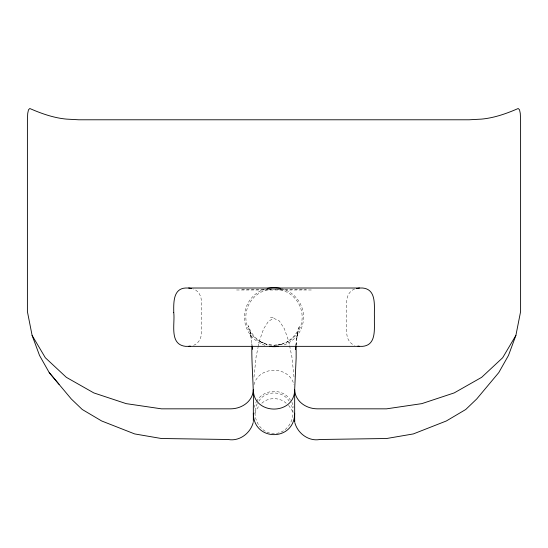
<?xml version="1.0" encoding="UTF-8"?>
<svg xmlns="http://www.w3.org/2000/svg" width="548" height="548" viewBox="0 0 548 548"><rect width="100%" height="100%" fill="white"/><g stroke="black" fill="none" stroke-linecap="round" stroke-linejoin="round"><path stroke-width="0.41" stroke-dasharray="2.74 2.06" d="M253.977 377.106L256.101 356.885L258.074 347.322M295.899 345.425L297.619 332.088L295.927 345.199M296.817 338.301L298.242 330.211L299.667 325.704L297.016 332.088L292.79 337.568L287.289 341.781L288.022 341.473L280.877 344.425M258.238 346.521L259.382 340.945L263.663 328.711L268.65 321.025L274 318.402L279.35 321.025L284.337 328.711L288.618 340.945L289.433 344.932M254.923 413.336L256.101 410.137L259.382 405.328M254.032 407.493L256.101 402.191M257.3 403.616C250.532 415.877 259.471 433.646 274 433.578C288.529 433.646 297.468 415.877 290.7 403.616M254.032 384.621C258.827 365.537 289.173 365.537 293.968 384.621M256.567 401.547C263.102 388.806 283.131 387.847 290.495 400.245M258.882 401.102C265.266 390.279 282.734 390.279 289.118 401.102M261.834 403.218C268.39 397.122 279.61 397.122 286.166 403.218M193.602 345.356C199.082 343.274 201.739 337.363 201.376 331.766A28.777 1.836 90 0 0 201.376 302.599C201.739 297.002 199.082 291.091 193.602 289.008M354.563 289.008C349.076 291.091 346.418 297.002 346.781 302.599A28.777 1.836 90 0 0 346.781 331.766C346.418 337.363 349.076 343.274 354.563 345.356M270.431 317.655L274 317.182M281.261 344.281L274 345.233L266.739 344.281L259.978 341.473L267.123 344.425L266.739 344.281M281.288 344.391L274.082 345.336L274 344.74L274 345.35M241.88 289.337L267.684 289.337M268.294 289.337L280.158 289.337M280.487 289.337L306.298 289.337M236.565 289.981L311.593 289.981M260.711 341.781L255.21 337.568L250.984 332.088L248.333 325.704L249.758 330.211L251.183 338.301L250.381 332.088L252.101 345.425M288.618 405.328L291.899 410.137L293.077 413.336M291.899 402.191L293.968 407.493M289.597 345.726L291.899 356.885L294.023 377.106M296.146 343.528L296.146 345.233M251.854 343.528L251.854 345.233M281.645 288.659A29.524 29.524 0 0 1 283.117 345.267M264.883 345.267A29.524 29.524 0 0 1 266.355 288.659M275.63 289.063A28.167 28.167 0 0 1 302.16 316.771A28.167 28.167 0 0 1 276.445 345.24M271.555 345.24A28.167 28.167 0 0 1 245.86 315.956A28.167 28.167 0 0 1 274 289.015"/><path stroke-width="0.82" d="M253.334 421.542L253.334 407.157C253.895 386.772 251.539 366.461 251.854 346.089M294.666 421.542L294.666 420.501M294.666 413.178C294.66 441.784 253.34 441.784 253.334 413.178M295.797 346.213L295.393 349.377L295.824 346.035M294.79 422.535C297.578 433.269 308.586 441.592 319.84 439.496L386.669 438.503L413.336 433.927L446.325 420.98L465.732 409.5L476.733 398.951L498.796 372.572L508.482 355.426L515.894 335.403L520.6 311.579L520.6 119.786L520.271 113.34L519.518 109.792L518.196 108.504C506.695 113.532 494.317 117.923 481.562 119.108L469.218 119.786L78.782 119.786L66.438 119.108C53.683 117.923 41.306 113.532 29.804 108.504L28.482 109.792L27.729 113.34L27.4 119.786L27.4 311.579L32.106 335.403L39.518 355.426L49.204 372.572L71.267 398.951L82.269 409.5L101.675 420.98L134.664 433.927L161.331 438.503L228.16 439.496C239.414 441.592 250.422 433.269 253.21 422.535M515.894 335.403L502.66 357.755L481.671 377.319L454.182 392.916L421.823 403.636L386.532 408.835L317.093 408.835A22.927 19.529 0 0 1 294.666 389.738L296.146 358.036L296.146 346.089M356.399 288.584L359.509 288.015M188.649 346.35L190.204 346.069M188.649 288.015L191.759 288.584M357.954 346.069L359.509 346.35M49.204 372.572L59.02 384.299M32.106 335.403L45.34 357.755L66.329 377.319L93.818 392.916L126.177 403.636L161.468 408.835L230.907 408.835A22.927 19.529 0 0 0 253.334 389.738C253.409 415.494 294.591 415.494 294.666 389.738L294.666 421.748M252.176 346.035L252.607 349.377M278.624 346.343A29.524 29.524 0 0 1 269.376 346.343M267.102 288.474A29.524 29.524 0 0 1 280.898 288.474M173.743 312.586C175.189 323.697 168.921 344.445 185.553 346.35L362.612 346.35C377.264 345.007 373.887 327.389 374.442 317.182C373.887 306.976 377.264 289.358 362.612 288.015L185.553 288.015C172.819 288.666 173.695 303.407 173.743 312.586"/></g></svg>
